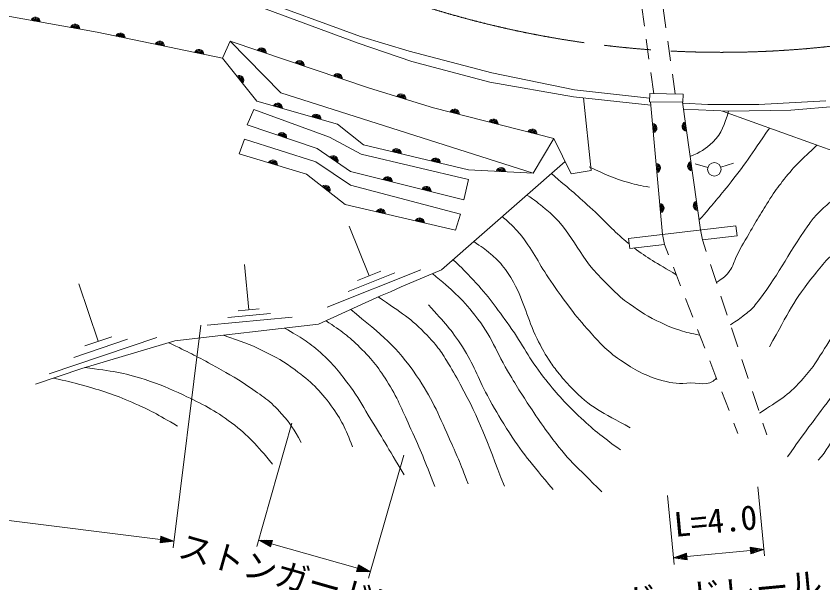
# Model space of a CAD drawing. Units: millimetres, scale not verified. Extents: x 40000 to 680000, y 20000 to 380000.
# Drawn here: x 154369 to 214672, y 225702 to 268074 of the extents above; entities that cross this region are included whole.
import ezdxf
from ezdxf.enums import TextEntityAlignment as Align

# ---------------------------------------------------------------- set-up
doc = ezdxf.new("R2010")
doc.units = ezdxf.units.MM
doc.header["$LTSCALE"] = 1000
doc.linetypes.add('CHAIN', pattern=[18.5, 12, -1.5, 3.5, -1.5])
for name, color, linetype, lineweight in [('M-BGD', 7, 'Continuous', 13), ('M-BMK', 2, 'CHAIN', 13), ('M-STR-HTXT', 7, 'Continuous', 13), ('M-STR-STR1', 1, 'Continuous', 13)]:
    doc.layers.add(name, color=color, linetype=linetype, lineweight=lineweight)
doc.styles.add('ＭＳ ゴシック', font='')
doc.styles.get('ＭＳ ゴシック').set_extended_font_data('MS Gothic')

msp = doc.modelspace()

# ---------------------------------------------------------------- linework, layer by layer
at = {"layer": 'M-BGD'}
for p, q in [((196783, 261963), (197357, 256541)), ((202686, 251752), (201783, 261669)), ((204187, 261639), (205538, 252085)), ((222700, 255369), (207165, 260980)), ((193024, 256328), (194551, 258920)), ((206078, 256753), (205115, 257022)), ((207036, 256771), (207989, 257074)), ((180750, 248647), (179260, 252373)), ((205538, 252085), (205665, 251337)), ((202686, 251752), (202836, 251007)), ((202836, 251007), (203137, 250231)), ((205665, 251337), (205952, 250466)), ((171752, 246119), (171432, 249506)), ((184615, 249112), (177629, 246319)), ((203499, 249299), (204042, 247900)), ((206266, 249516), (206737, 248092)), ((182682, 248879), (179189, 247483)), ((181623, 248996), (179876, 248298)), ((160510, 243769), (159062, 248064)), ((204403, 246968), (204946, 245570)), ((207050, 247143), (207521, 245718)), ((172546, 246194), (170958, 246044)), ((175007, 245572), (168656, 244972)), ((173380, 245845), (170204, 245545)), ((205308, 244638), (205851, 243239)), ((207835, 244769), (208305, 243345)), ((164898, 244052), (156845, 241339)), ((162704, 243911), (158678, 242554)), ((161516, 244108), (159503, 243430)), ((206212, 242307), (206755, 240909)), ((208619, 242395), (209090, 240971)), ((155813, 240552), (159284, 241738)), ((209403, 240021), (209874, 238597)), ((207117, 239976), (207660, 238578)), ((208022, 237646), (208323, 236870)), ((210188, 237648), (210475, 236776))]:
    msp.add_line(p, q, dxfattribs=at)
for points in [[(133715, 274758), (137694, 275096), (141674, 275096), (145230, 274927), (148701, 274673), (151072, 274419), (155559, 273742), (161147, 272641), (166227, 271286), (172069, 269508), (180112, 266545), (183753, 265444), (189934, 263836), (196107, 262569), (201724, 261952)], [(133631, 274137), (137689, 274403), (141719, 274438), (145146, 274243), (148591, 273950), (150979, 273702), (155427, 273009), (160993, 271979), (166082, 270779), (171901, 269008), (179945, 266044), (183960, 264673), (189784, 263137), (196025, 262047), (201806, 261412)], [(197357, 256541), (195865, 256292), (194551, 258920), (185567, 261228), (180773, 262684), (170368, 266200), (169800, 264921), (160425, 266875), (151227, 268508), (142421, 268863), (123493, 268508), (113692, 270248), (72741, 266479)], [(193024, 256328), (174168, 262329), (170368, 266200)], [(193024, 256328), (188195, 256576), (180347, 258458), (178394, 259985), (172357, 261725), (169800, 264921)], [(204259, 261125), (207629, 260957), (212286, 261042), (219398, 261634), (222164, 261941), (226143, 262593)], [(204198, 261560), (206077, 261475), (209887, 261475), (214882, 261729)], [(171646, 259950), (172144, 261086), (177790, 259027), (180169, 257748), (188195, 255866), (187840, 254339)], [(187840, 254339), (179352, 256470), (176867, 258174), (171646, 259950)], [(187200, 252066), (187591, 253274), (179352, 255440), (176760, 257180), (171433, 258884), (171043, 257784)], [(187200, 252066), (178962, 253984), (176085, 256257), (171043, 257784)], [(181616, 247166), (182353, 247468), (183160, 247834), (186174, 249114), (195408, 257207)], [(200148, 251456), (208167, 252392), (208255, 251639), (205665, 251337)], [(202836, 251007), (200236, 250703), (200148, 251456)], [(159284, 241738), (166240, 243792), (176982, 245035), (181616, 247166)]]:
    msp.add_lwpolyline(points, dxfattribs=at)
msp.add_lwpolyline([(201728, 262280), (204224, 262249), (204216, 261638), (201720, 261669)], close=True, dxfattribs=at)
msp.add_circle((206560, 256619), 500, dxfattribs=at)
for centre, radius, start, end in [((155817, 267638), 354, 358.72634, 161.13152), ((155817, 267638), 283, 0.95038, 158.90748), ((155817, 267638), 212, 4.69671, 155.16116), ((155817, 267638), 142, 12.40844, 147.44943), ((155817, 267638), 100, 22.7261, 137.13176), ((155817, 267638), 100, 22.7261, 137.13176), ((158770, 267113), 354, 358.72634, 161.13152), ((158770, 267113), 283, 0.95038, 158.90748), ((158770, 267113), 212, 4.69671, 155.16116), ((158770, 267113), 142, 12.40844, 147.44943), ((158770, 267113), 100, 22.7261, 137.13176), ((158770, 267113), 100, 22.7261, 137.13176), ((162164, 266457), 354, 357.02912, 159.4343), ((162164, 266457), 283, 359.25316, 157.21026), ((162164, 266457), 212, 2.99949, 153.46394), ((162164, 266457), 142, 10.71122, 145.75221), ((162164, 266457), 100, 21.02888, 135.43454), ((162164, 266457), 100, 21.02888, 135.43454), ((165101, 265845), 354, 357.02912, 159.4343), ((165101, 265845), 283, 359.25316, 157.21026), ((165101, 265845), 212, 2.99949, 153.46394), ((165101, 265845), 142, 10.71122, 145.75221), ((165101, 265845), 100, 21.02888, 135.43454), ((165101, 265845), 100, 21.02888, 135.43454), ((168038, 265233), 354, 357.02912, 159.4343), ((168038, 265233), 283, 359.25316, 157.21026), ((168038, 265233), 212, 2.99949, 153.46394), ((168038, 265233), 142, 10.71122, 145.75221), ((172711, 265351), 354, 350.12812, 152.5333), ((172711, 265351), 283, 352.35216, 150.30926), ((172711, 265351), 212, 356.09849, 146.56294), ((172711, 265351), 142, 3.81022, 138.85121), ((172711, 265351), 100, 14.12788, 128.53355), ((172711, 265351), 100, 14.12788, 128.53355), ((168038, 265233), 100, 21.02888, 135.43454), ((168038, 265233), 100, 21.02888, 135.43454), ((175553, 264391), 354, 350.12812, 152.5333), ((175553, 264391), 283, 352.35216, 150.30926), ((175553, 264391), 212, 356.09849, 146.56294), ((175553, 264391), 142, 3.81022, 138.85121), ((175553, 264391), 100, 14.12788, 128.53355), ((175553, 264391), 100, 14.12788, 128.53355), ((171036, 263290), 354, 317.45722, 119.8624), ((171036, 263290), 283, 319.68126, 117.63836), ((178395, 263430), 354, 350.12812, 152.5333), ((178395, 263430), 283, 352.35216, 150.30926), ((178395, 263430), 212, 356.09849, 146.56294), ((178395, 263430), 142, 3.81022, 138.85121), ((178395, 263430), 100, 14.12788, 128.53355), ((178395, 263430), 100, 14.12788, 128.53355), ((171036, 263290), 212, 323.42758, 113.89203), ((171036, 263290), 142, 331.13931, 106.1803), ((171036, 263290), 100, 341.45698, 95.86264), ((171036, 263290), 100, 341.45698, 95.86264), ((183154, 261904), 354, 351.90368, 154.30886), ((183154, 261904), 283, 354.12772, 152.08482), ((183154, 261904), 212, 357.87405, 148.33849), ((183154, 261904), 142, 5.58578, 140.62676), ((183154, 261904), 100, 15.90344, 130.3091), ((183154, 261904), 100, 15.90344, 130.3091), ((173919, 261219), 354, 352.71856, 155.12374), ((173919, 261219), 283, 354.9426, 152.8997), ((173919, 261219), 212, 358.68893, 149.15338), ((173919, 261219), 142, 6.40066, 141.44165), ((173919, 261219), 100, 16.71832, 131.12398), ((173919, 261219), 100, 16.71832, 131.12398), ((187140, 260768), 354, 354.38878, 156.79396), ((176801, 260388), 354, 352.71856, 155.12374), ((176801, 260388), 283, 354.9426, 152.8997), ((176801, 260388), 212, 358.68893, 149.15338), ((176801, 260388), 142, 6.40066, 141.44165), ((187140, 260768), 283, 356.61282, 154.56992), ((187140, 260768), 212, 0.35914, 150.82359), ((187140, 260768), 142, 8.07087, 143.11186), ((187140, 260768), 100, 18.38853, 132.7942), ((187140, 260768), 100, 18.38853, 132.7942), ((176801, 260388), 100, 16.71832, 131.12398), ((176801, 260388), 100, 16.71832, 131.12398), ((190046, 260022), 354, 354.38878, 156.79396), ((190046, 260022), 283, 356.61282, 154.56992), ((190046, 260022), 212, 0.35914, 150.82359), ((190046, 260022), 142, 8.07087, 143.11186), ((190046, 260022), 100, 18.38853, 132.7942), ((190046, 260022), 100, 18.38853, 132.7942), ((201908, 259693), 354, 284.00132, 86.4065), ((201908, 259693), 283, 286.22536, 84.18246), ((204496, 259840), 354, 106.84748, 269.25266), ((204496, 259840), 283, 109.07152, 267.02862), ((204496, 259840), 212, 112.81784, 263.28229), ((204496, 259840), 142, 120.52957, 255.57056), ((204496, 259840), 100, 130.84723, 245.2529), ((204496, 259840), 100, 130.84723, 245.2529), ((174239, 259011), 354, 350.01239, 152.41757), ((192951, 259275), 354, 354.38878, 156.79396), ((192951, 259275), 283, 356.61282, 154.56992), ((192951, 259275), 212, 0.35914, 150.82359), ((192951, 259275), 142, 8.07087, 143.11186), ((192951, 259275), 100, 18.38853, 132.7942), ((192951, 259275), 100, 18.38853, 132.7942), ((201908, 259693), 212, 289.97169, 80.43614), ((201908, 259693), 142, 297.68342, 72.72441), ((201908, 259693), 100, 308.00108, 62.40674), ((201908, 259693), 100, 308.00108, 62.40674), ((174239, 259011), 283, 352.23643, 150.19353), ((174239, 259011), 212, 355.98276, 146.4472), ((174239, 259011), 142, 3.69449, 138.73547), ((174239, 259011), 100, 14.01215, 128.41781), ((174239, 259011), 100, 14.01215, 128.41781), ((182799, 257814), 354, 355.31148, 157.71666), ((182799, 257814), 283, 357.53552, 155.49262), ((178079, 257277), 354, 334.35842, 136.7636), ((178079, 257277), 283, 336.58246, 134.53956), ((182799, 257814), 212, 1.28185, 151.7463), ((182799, 257814), 142, 8.99358, 144.03457), ((182799, 257814), 100, 19.31124, 133.7169), ((182799, 257814), 100, 19.31124, 133.7169), ((173548, 256968), 354, 351.95021, 154.35539), ((173548, 256968), 283, 354.17425, 152.13135), ((173548, 256968), 212, 357.92058, 148.38502), ((173548, 256968), 142, 5.63231, 140.67329), ((173548, 256968), 100, 15.94997, 130.35563), ((173548, 256968), 100, 15.94997, 130.35563), ((178079, 257277), 212, 340.32879, 130.79323), ((178079, 257277), 142, 348.04052, 123.08151), ((178079, 257277), 100, 358.35818, 112.76384), ((178079, 257277), 100, 358.35818, 112.76384), ((185717, 257115), 354, 355.31148, 157.71666), ((185717, 257115), 283, 357.53552, 155.49262), ((185717, 257115), 212, 1.28185, 151.7463), ((185717, 257115), 142, 8.99358, 144.03457), ((185717, 257115), 100, 19.31124, 133.7169), ((185717, 257115), 100, 19.31124, 133.7169), ((202180, 256705), 354, 284.00132, 86.4065), ((202180, 256705), 283, 286.22536, 84.18246), ((202180, 256705), 212, 289.97169, 80.43614), ((204916, 256869), 354, 106.84748, 269.25266), ((204916, 256869), 283, 109.07152, 267.02862), ((204916, 256869), 212, 112.81784, 263.28229), ((204916, 256869), 142, 120.52957, 255.57056), ((204916, 256869), 100, 130.84723, 245.2529), ((204916, 256869), 100, 130.84723, 245.2529), ((190607, 256398), 354, 5.85096, 168.25614), ((190607, 256398), 283, 8.075, 166.0321), ((190607, 256398), 212, 11.82133, 162.28578), ((190607, 256398), 142, 19.53306, 154.57405), ((190607, 256398), 100, 29.85072, 144.25638), ((190607, 256398), 100, 29.85072, 144.25638), ((202180, 256705), 142, 297.68342, 72.72441), ((202180, 256705), 100, 308.00108, 62.40674), ((202180, 256705), 100, 308.00108, 62.40674), ((182128, 255717), 354, 354.70477, 157.10995), ((182128, 255717), 283, 356.92881, 154.88591), ((182128, 255717), 212, 0.67514, 151.13959), ((182128, 255717), 142, 8.38687, 143.42786), ((182128, 255717), 100, 18.70453, 133.11019), ((182128, 255717), 100, 18.70453, 133.11019), ((177490, 255078), 354, 330.48432, 132.8895), ((177490, 255078), 283, 332.70836, 130.66546), ((177490, 255078), 212, 336.45469, 126.91913), ((177490, 255078), 142, 344.16641, 119.2074), ((177490, 255078), 100, 354.48408, 108.88974), ((177490, 255078), 100, 354.48408, 108.88974), ((185038, 254987), 354, 354.70477, 157.10995), ((185038, 254987), 283, 356.92881, 154.88591), ((185038, 254987), 212, 0.67514, 151.13959), ((185038, 254987), 142, 8.38687, 143.42786), ((185038, 254987), 100, 18.70453, 133.11019), ((185038, 254987), 100, 18.70453, 133.11019), ((202452, 253718), 354, 284.00132, 86.4065), ((202452, 253718), 283, 286.22536, 84.18246), ((202452, 253718), 212, 289.97169, 80.43614), ((205336, 253899), 354, 106.84748, 269.25266), ((205336, 253899), 283, 109.07152, 267.02862), ((205336, 253899), 212, 112.81784, 263.28229), ((205336, 253899), 142, 120.52957, 255.57056), ((205336, 253899), 100, 130.84723, 245.2529), ((205336, 253899), 100, 130.84723, 245.2529), ((181608, 253312), 354, 355.69462, 158.0998), ((181608, 253312), 283, 357.91866, 155.87576), ((181608, 253312), 212, 1.66499, 152.12943), ((181608, 253312), 142, 9.37672, 144.4177), ((181608, 253312), 100, 19.69438, 134.10004), ((181608, 253312), 100, 19.69438, 134.10004), ((202452, 253718), 142, 297.68342, 72.72441), ((202452, 253718), 100, 308.00108, 62.40674), ((202452, 253718), 100, 308.00108, 62.40674), ((184530, 252632), 354, 355.69462, 158.0998), ((184530, 252632), 283, 357.91866, 155.87576), ((184530, 252632), 212, 1.66499, 152.12943), ((184530, 252632), 142, 9.37672, 144.4177), ((184530, 252632), 100, 19.69438, 134.10004), ((184530, 252632), 100, 19.69438, 134.10004)]:
    msp.add_arc(centre, radius, start, end, dxfattribs=at)
for points, knots in [([(204761, 257578), (205533, 257915), (205889, 258111), (206445, 258662), (207161, 259371), (207291, 259924), (207629, 260957)], [0, 0, 0, 0, 1, 1, 1, 2, 2, 2, 2]), ([(205432, 252835), (206485, 254032), (206767, 254376), (207582, 255398), (208871, 257012), (209250, 257609), (210677, 259687)], [0, 0, 0, 0, 1, 1, 1, 2, 2, 2, 2]), ([(206714, 248161), (207143, 248455), (207330, 248550), (207609, 248911), (207759, 249104), (207841, 249218), (207948, 249439), (208041, 249631), (208048, 249757), (208137, 249950), (208484, 250703), (208738, 251095), (209153, 251813), (209791, 252918), (210152, 253536), (210846, 254607), (211181, 255123), (211398, 255393), (211778, 255877), (212632, 256964), (213034, 257284), (214233, 258427)], [0, 0, 0, 0, 1, 1, 1, 2, 2, 2, 3, 3, 3, 4, 4, 4, 5, 5, 5, 6, 6, 6, 7, 7, 7, 7]), ([(194376, 256302), (195883, 255022), (196291, 254684), (197472, 253597), (198408, 252735), (198856, 252168), (199829, 251348), (199971, 251228), (200018, 251185), (200197, 251044)], [0, 0, 0, 0, 1, 1, 1, 2, 2, 2, 3, 3, 3, 3]), ([(197215, 256808), (198560, 256188), (198974, 255946), (200178, 255623), (200767, 255465), (200988, 255405), (201702, 255284)], [0, 0, 0, 0, 1, 1, 1, 2, 2, 2, 2]), ([(207758, 245001), (208279, 245331), (208444, 245427), (208842, 245755), (209163, 246020), (209368, 246151), (209624, 246480), (211330, 248672), (211956, 250135), (213556, 252406), (213800, 252752), (213945, 252942), (214233, 253252), (214599, 253647), (214841, 253832), (215249, 254184), (216601, 255349), (217244, 255616), (219078, 256677)], [0, 0, 0, 0, 1, 1, 1, 2, 2, 2, 3, 3, 3, 4, 4, 4, 5, 5, 5, 6, 6, 6, 6]), ([(210677, 243346), (212131, 245942), (212485, 246832), (214064, 248765), (214449, 249237), (214658, 249510), (215080, 249950), (215581, 250475), (215892, 250739), (216434, 251220), (218629, 253169), (219699, 253606), (222700, 255369)], [0, 0, 0, 0, 1, 1, 1, 2, 2, 2, 3, 3, 3, 4, 4, 4, 4]), ([(192544, 254696), (193198, 254286), (193395, 254096), (193913, 253676), (195958, 252016), (196287, 250292), (198146, 248426), (198790, 247780), (199016, 247536), (199840, 246818)], [0, 0, 0, 0, 1, 1, 1, 2, 2, 2, 3, 3, 3, 3]), ([(209943, 238389), (211431, 239379), (212023, 239661), (213048, 240806), (213471, 241280), (213708, 241550), (214064, 242076), (215179, 243726), (215671, 244736), (216773, 246394), (217246, 247105), (217513, 247503), (218043, 248172), (218393, 248614), (218595, 248857), (218974, 249273), (219353, 249688), (219562, 249926), (219990, 250289), (221110, 251239), (221793, 251713), (223038, 252490), (224368, 253321), (224897, 253561), (226594, 254353)], [0, 0, 0, 0, 1, 1, 1, 2, 2, 2, 3, 3, 3, 4, 4, 4, 5, 5, 5, 6, 6, 6, 7, 7, 7, 8, 8, 8, 8]), ([(190696, 253083), (191024, 252817), (191120, 252734), (191373, 252490), (191693, 252182), (191862, 251995), (192135, 251644), (193104, 250399), (193440, 249555), (194336, 248257), (194821, 247555), (195088, 247157), (195606, 246479), (196149, 245769), (196444, 245361), (197046, 244701), (197881, 243785), (198318, 243213), (199332, 242500), (200456, 241708), (201146, 241282), (202464, 240891), (203231, 240664), (203699, 240571), (204496, 240637), (205363, 240708), (206109, 240335), (206698, 240976), (206707, 240985), (206713, 240989), (206719, 241001)], [0, 0, 0, 0, 1, 1, 1, 2, 2, 2, 3, 3, 3, 4, 4, 4, 5, 5, 5, 6, 6, 6, 7, 7, 7, 8, 8, 8, 9, 9, 9, 10, 10, 10, 10]), ([(212032, 235134), (212804, 236217), (213003, 236494), (213636, 237359), (214346, 238328), (214756, 238862), (215478, 239823), (216639, 241369), (217247, 242269), (218466, 243770), (218835, 244224), (219074, 244451), (219482, 244870), (220233, 245642), (220693, 246037), (221514, 246733), (222039, 247178), (222371, 247383), (222954, 247749), (224733, 248867), (225874, 249242), (227695, 250289), (229527, 251342), (230124, 251727), (232300, 253127)], [0, 0, 0, 0, 1, 1, 1, 2, 2, 2, 3, 3, 3, 4, 4, 4, 5, 5, 5, 6, 6, 6, 7, 7, 7, 8, 8, 8, 8]), ([(214318, 234880), (215022, 235589), (215175, 236184), (215757, 236996), (216404, 237900), (216764, 238408), (217450, 239282), (217958, 239928), (218250, 240285), (218805, 240891), (219485, 241633), (219926, 241989), (220668, 242669), (221117, 243081), (221376, 243306), (221853, 243685), (222909, 244525), (223525, 244967), (224647, 245717), (226020, 246634), (226802, 247129), (228203, 248003), (231305, 249939), (232399, 250484), (236336, 252640)], [0, 0, 0, 0, 1, 1, 1, 2, 2, 2, 3, 3, 3, 4, 4, 4, 5, 5, 5, 6, 6, 6, 7, 7, 7, 8, 8, 8, 8]), ([(188575, 251218), (189188, 250816), (189388, 250697), (189849, 250289), (190199, 249979), (190405, 249808), (190696, 249442), (191067, 248976), (191253, 248694), (191542, 248172), (192412, 246604), (192526, 245547), (193320, 243939), (193622, 243328), (193805, 242992), (194167, 242415), (194406, 242034), (194567, 241838), (194844, 241484), (195220, 241003), (195442, 240742), (195860, 240298), (197290, 238784), (198174, 238479), (200266, 237298)], [0, 0, 0, 0, 1, 1, 1, 2, 2, 2, 3, 3, 3, 4, 4, 4, 5, 5, 5, 6, 6, 6, 7, 7, 7, 8, 8, 8, 8]), ([(187030, 249864), (187765, 249178), (187967, 248959), (188537, 248349), (189705, 247099), (190249, 246298), (191246, 244909), (192291, 243452), (192687, 242501), (193792, 241090), (194725, 239898), (195299, 239265), (196392, 238218), (197538, 237121), (198015, 236773), (199534, 235645)], [0, 0, 0, 0, 1, 1, 1, 2, 2, 2, 3, 3, 3, 4, 4, 4, 5, 5, 5, 5]), ([(185486, 248821), (187030, 247550), (187572, 247066), (188664, 245717), (189942, 244139), (190233, 242964), (191288, 241230), (191961, 240124), (192346, 239510), (193066, 238436), (193516, 237765), (193770, 237390), (194252, 236742), (195591, 234939), (196241, 234411), (198146, 232509)], [0, 0, 0, 0, 1, 1, 1, 2, 2, 2, 3, 3, 3, 4, 4, 4, 5, 5, 5, 5]), ([(181438, 247084), (183206, 245846), (183860, 245525), (185108, 244193), (185380, 243902), (185536, 243742), (185785, 243431), (186112, 243023), (186275, 242777), (186547, 242330), (186963, 241647), (187179, 241254), (187563, 240552), (189122, 237708), (189437, 236575), (190865, 232932)], [0, 0, 0, 0, 1, 1, 1, 2, 2, 2, 3, 3, 3, 4, 4, 4, 5, 5, 5, 5]), ([(199840, 246818), (200931, 246057), (201264, 245791), (202270, 245301), (202920, 244985), (203286, 244799), (203976, 244584), (204547, 244406), (204768, 244358), (205466, 244231)], [0, 0, 0, 0, 1, 1, 1, 2, 2, 2, 3, 3, 3, 3]), ([(179381, 246138), (181777, 244151), (182771, 243445), (184305, 241191), (185450, 239509), (185875, 238426), (186716, 236573), (187323, 235236), (187520, 234767), (188156, 233102)], [0, 0, 0, 0, 1, 1, 1, 2, 2, 2, 3, 3, 3, 3]), ([(185192, 246479), (186448, 245125), (186871, 244665), (187732, 243346), (188606, 242009), (188820, 241102), (189595, 239706), (190135, 238734), (190441, 238191), (191034, 237250), (192231, 235354), (192794, 234763), (194506, 232678)], [0, 0, 0, 0, 1, 1, 1, 2, 2, 2, 3, 3, 3, 4, 4, 4, 4]), ([(177537, 245290), (178750, 244477), (179170, 244184), (180066, 243304), (181028, 242359), (181497, 241742), (182206, 240595), (182987, 239332), (183264, 238532), (183885, 237182), (184643, 235537), (184859, 234966), (185673, 232903)], [0, 0, 0, 0, 1, 1, 1, 2, 2, 2, 3, 3, 3, 4, 4, 4, 4]), ([(174440, 244741), (175710, 244021), (176163, 243756), (177114, 242925), (178119, 242046), (178549, 241410), (179362, 240352), (179956, 239579), (180175, 239067), (180689, 238239), (181763, 236509), (182086, 235943), (183371, 233770)], [0, 0, 0, 0, 1, 1, 1, 2, 2, 2, 3, 3, 3, 4, 4, 4, 4]), ([(165786, 243658), (167319, 242911), (167743, 242709), (168961, 242031), (170047, 241426), (170673, 241110), (171697, 240406), (172744, 239686), (173381, 239305), (174216, 238347), (174881, 237584), (175113, 237221), (175678, 236207)], [0, 0, 0, 0, 1, 1, 1, 2, 2, 2, 3, 3, 3, 4, 4, 4, 4]), ([(169841, 244209), (171267, 243740), (171731, 243602), (172861, 243033), (173819, 242551), (174364, 242273), (175218, 241625), (176404, 240725), (177058, 240152), (177926, 238943), (178713, 237848), (178950, 237307), (179524, 235882)], [0, 0, 0, 0, 1, 1, 1, 2, 2, 2, 3, 3, 3, 4, 4, 4, 4]), ([(159504, 241803), (161599, 241510), (162301, 241460), (164004, 240900), (165147, 240524), (165776, 240268), (166862, 239749), (168327, 239048), (169171, 238653), (170464, 237670), (171819, 236640), (172275, 236085), (173538, 234582)], [0, 0, 0, 0, 1, 1, 1, 2, 2, 2, 3, 3, 3, 4, 4, 4, 4]), ([(157159, 241012), (158195, 240790), (158489, 240712), (159332, 240480), (160805, 240075), (161628, 239815), (163029, 239207), (164406, 238610), (164889, 238327), (166428, 237419)], [0, 0, 0, 0, 1, 1, 1, 2, 2, 2, 3, 3, 3, 3])]:
    msp.add_open_spline(points, degree=3, knots=knots, dxfattribs=at)
msp.add_open_spline([(200575, 250743), (201520, 250012), (202219, 249627), (203719, 248733)], degree=3, dxfattribs=at)
at = {"layer": 'M-BMK'}
msp.add_arc((207101, 338900), 73533, 252.62675, 287.43636, dxfattribs=at)
at = {"layer": 'M-STR-HTXT'}
for p, q in [((168182, 244962), (166096, 228317)), ((174985, 237636), (172363, 228423)), ((113883, 235365), (165166, 228938)), ((183338, 235259), (180716, 226046)), ((209812, 232881), (210302, 227711)), ((203065, 232242), (203555, 227072)), ((165197, 229186), (165134, 228690)), ((166158, 228813), (165197, 229186)), ((166158, 228813), (165134, 228690)), ((165339, 228714), (165141, 228739)), ((165147, 228789), (165544, 228739)), ((165748, 228764), (165153, 228839)), ((165159, 228888), (165953, 228789)), ((166158, 228813), (165166, 228938)), ((165172, 228987), (165966, 228888)), ((165773, 228962), (165178, 229037)), ((165184, 229087), (165581, 229037)), ((165389, 229111), (165190, 229136)), ((172500, 228904), (173393, 228390)), ((172500, 228904), (173530, 228871)), ((172500, 228904), (173462, 228630)), ((173448, 228582), (172679, 228801)), ((173475, 228678), (172706, 228897)), ((172857, 228698), (173434, 228534)), ((172912, 228891), (173489, 228726)), ((173421, 228486), (173036, 228595)), ((173503, 228774), (173118, 228884)), ((173324, 228877), (173517, 228823)), ((173393, 228390), (173530, 228871)), ((173462, 228630), (179891, 226800)), ((173215, 228493), (173407, 228438)), ((204503, 227664), (209259, 228114)), ((210255, 228209), (209236, 228363)), ((209236, 228363), (209283, 227866)), ((209440, 228332), (209240, 228314)), ((209245, 228264), (209643, 228301)), ((209847, 228271), (209250, 228214)), ((209255, 228164), (210051, 228240)), ((210255, 228209), (209259, 228114)), ((209264, 228065), (210060, 228140)), ((209866, 228071), (209269, 228015)), ((209273, 227965), (209672, 228003)), ((210255, 228209), (209283, 227866)), ((203508, 227570), (204480, 227913)), ((203508, 227570), (204503, 227664)), ((203508, 227570), (204527, 227415)), ((204499, 227714), (203702, 227638)), ((204508, 227614), (203712, 227539)), ((203896, 227707), (204494, 227763)), ((203915, 227508), (204513, 227564)), ((204489, 227813), (204091, 227775)), ((204517, 227515), (204119, 227477)), ((204285, 227844), (204484, 227863)), ((204323, 227446), (204522, 227465)), ((204527, 227415), (204480, 227913)), ((209477, 227934), (209278, 227915)), ((179959, 227041), (179822, 226560)), ((179877, 226752), (180647, 226533)), ((180853, 226527), (179891, 226800)), ((179905, 226849), (180674, 226630)), ((180495, 226732), (179918, 226897)), ((179932, 226945), (180317, 226835)), ((180138, 226938), (179946, 226993)), ((180853, 226527), (179959, 227041)), ((180853, 226527), (179822, 226560)), ((180028, 226553), (179836, 226608)), ((179850, 226656), (180235, 226547)), ((180441, 226540), (179863, 226704))]:
    msp.add_line(p, q, dxfattribs=at)
at = {"layer": 'M-STR-STR1'}
for p, q in [((201110, 268916), (201328, 267330)), ((202939, 267200), (202734, 268676)), ((201465, 266339), (201670, 264853)), ((203284, 264723), (203077, 266209)), ((201807, 263862), (202026, 262276)), ((203627, 262256), (203422, 263733))]:
    msp.add_line(p, q, dxfattribs=at)

# ---------------------------------------------------------------- texts
at = {"layer": 'M-STR-HTXT', "style": 'ＭＳ ゴシック'}
for s, rotation, p in [('L=4.0', 5.412, (206787, 228885)), ('ストンガードL=12.0', 344.113, (177021, 224061)), ('ガードレール', 5.412, (207280, 223509))]:
    msp.add_text(s, height=1833, rotation=rotation, dxfattribs=at).set_placement(p, align=Align.BOTTOM_CENTER)

doc.saveas('drawing.dxf')
